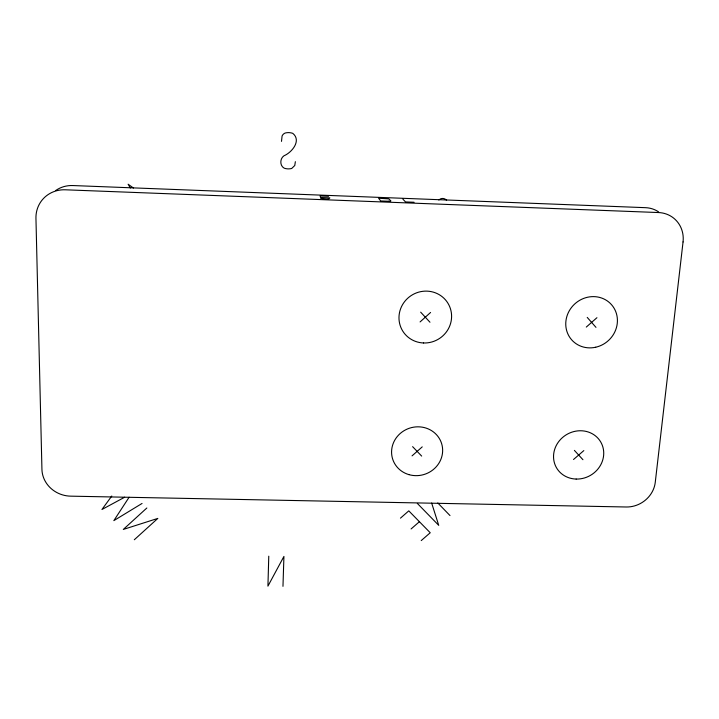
<?xml version="1.0" encoding="UTF-8"?>
<svg xmlns="http://www.w3.org/2000/svg" width="719" height="719" viewBox="0 0 719 719"><rect width="100%" height="100%" fill="white"/><g stroke="black" fill="none" stroke-linecap="round" stroke-linejoin="round"><path stroke-width="1.08" d="M268.771 556.182L267.926 586.138L283.924 556.425L282.971 586.345M281.497 141.382L282.082 136.008A5.833 5.707 73.4 0 1 285.209 133.024A13.355 13.113 73 0 1 292.777 133.348C301.773 140.609 291.815 152.527 283.987 155.78C279.817 158.522 279.628 165.738 284.185 168.174A13.302 13.077 71.7 0 0 291.698 168.471L294.772 165.505L295.356 161.676M129.105 497.242L113.845 520.628L142.056 503.453M111.778 496.02L101.945 509.492L124.648 497.224M146.847 508L123.308 529.436L157.821 518.408L134.309 539.744M420.076 321.932L430.573 312.468M412.05 455.864L422.233 446.876M586.291 327.073L596.932 317.708M400.465 518.147L408.787 510.858L430.232 532.752L421.235 540.58M411.097 528.95L419.411 521.697M573.519 459.495L583.828 450.597M438.761 199.999L440.684 198.804A5.662 5.5 -56.7 0 1 444.854 198.947A12.978 12.636 -55.5 0 1 446.598 200.233M328.574 196.296L320.09 195.963L320.602 197.5L329.859 197.86C329.85 200.52 320.746 197.959 320.674 198.39M414.081 202.264L405.543 201.931L402.892 199.163M133.455 188.027L128.126 184.226L130.364 188.018M417.317 503.39L438.734 525.355L431.652 503.048M437.781 502.949L449.995 515.559M412.607 446.652L421.658 456.08M420.66 312.154L429.971 322.238M574.391 450.382L582.929 459.702M587.225 317.403L595.979 327.37M55.723 190.508A29.38 27.825 38.6 0 1 72.826 185.547L645.563 207.674A28.122 26.127 -50.3 0 1 658.622 211.889M683.05 241.952L655.261 482.332A27.106 24.689 -31.6 0 1 626.222 506.994L70.669 496.155A28.365 26.208 14.7 0 1 41.936 469.372L35.95 218.315A30.459 28.805 38 0 1 65.33 189.798L658.496 212.545A29.119 26.971 -49.8 0 1 683.05 241.952M388.584 201.248L380.711 200.978L378.571 198.228L388.826 198.893L390.866 200.907A4.404 0.458 2.8 0 1 388.584 201.248M595.692 347.232A26.567 24.868 -41.6 0 0 611.617 304.793A26.567 24.868 -41.6 0 0 567.444 314.715A26.567 24.868 -41.6 0 0 595.692 347.232M408.931 474.63A25.686 24.275 -18.8 0 0 442.149 445.609A25.686 24.275 -18.8 0 0 400.24 433.467A25.686 24.275 -18.8 0 0 408.931 474.63M576.144 479.061A25.596 23.619 -30.8 0 0 601.515 443.452A25.596 23.619 -30.8 0 0 558.259 442.23A25.596 23.619 -30.8 0 0 576.144 479.061M423.554 342.972A26.531 25.695 -31.7 0 0 448.89 304.937A26.531 25.695 -31.7 0 0 403.422 303.256A26.531 25.695 -31.7 0 0 423.554 342.972"/></g></svg>
